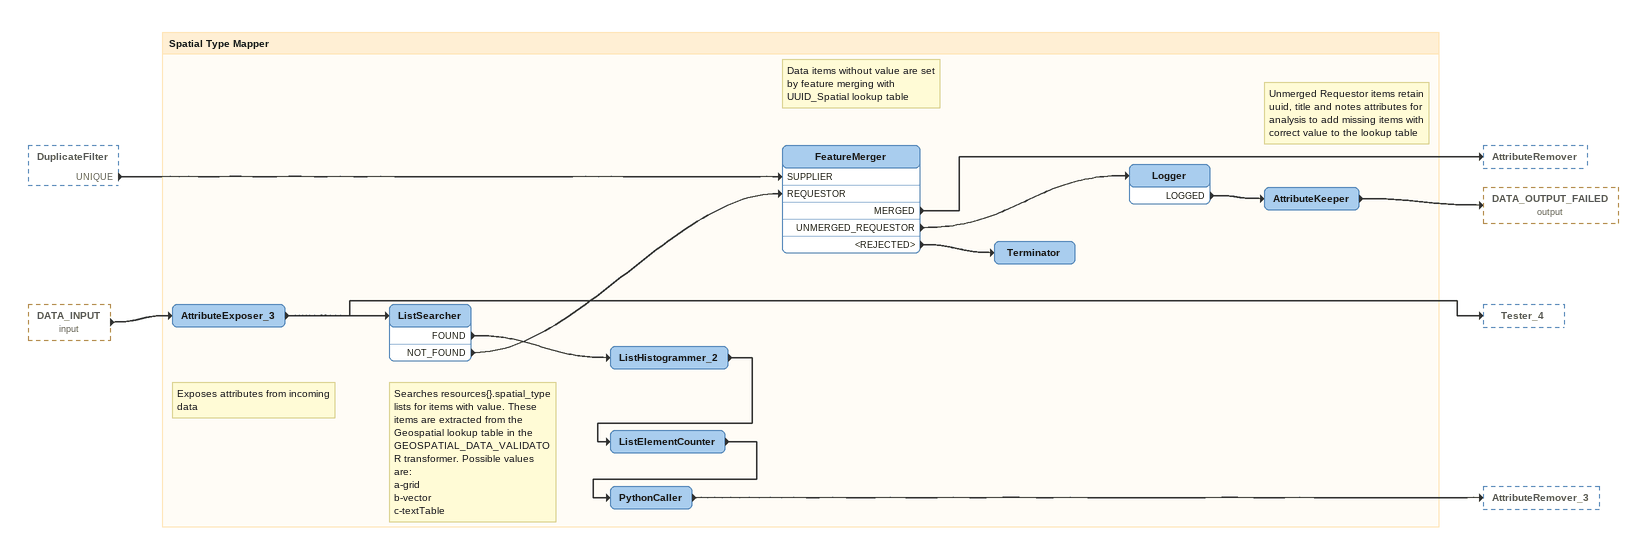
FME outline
DuplicateFilter [outside]
    UNIQUE -> FeatureMerger [SUPPLIER]
DATA_INPUT (input) [outside]
    -> AttributeExposer_3

Bookmark: Spatial Type Mapper
Note: Exposes attributes from incoming data
AttributeExposer_3
    -> ListSearcher
    -> Tester_4
Note: Searches resources{}.spatial_type lists for items with value. These items are extracted from the Geospatial lookup table in the GEOSPATIAL_DATA_VALIDATOR transformer. Possible values are: / a-grid / b-vector / c-textTable
ListSearcher
    FOUND -> ListHistogrammer_2
    NOT_FOUND -> FeatureMerger [REQUESTOR]
Note: Data items without value are set by feature merging with UUID_Spatial lookup table
FeatureMerger
    MERGED -> AttributeRemover
    UNMERGED_REQUESTOR -> Logger
    <REJECTED> -> Terminator
Logger
    LOGGED -> AttributeKeeper
Note: Unmerged Requestor items retain uuid, title and notes attributes for analysis to add missing items with correct value to the lookup table
AttributeKeeper
    -> DATA_OUTPUT_FAILED (output)
Terminator
ListHistogrammer_2
    -> ListElementCounter
ListElementCounter
    -> PythonCaller
PythonCaller
    -> AttributeRemover_3
